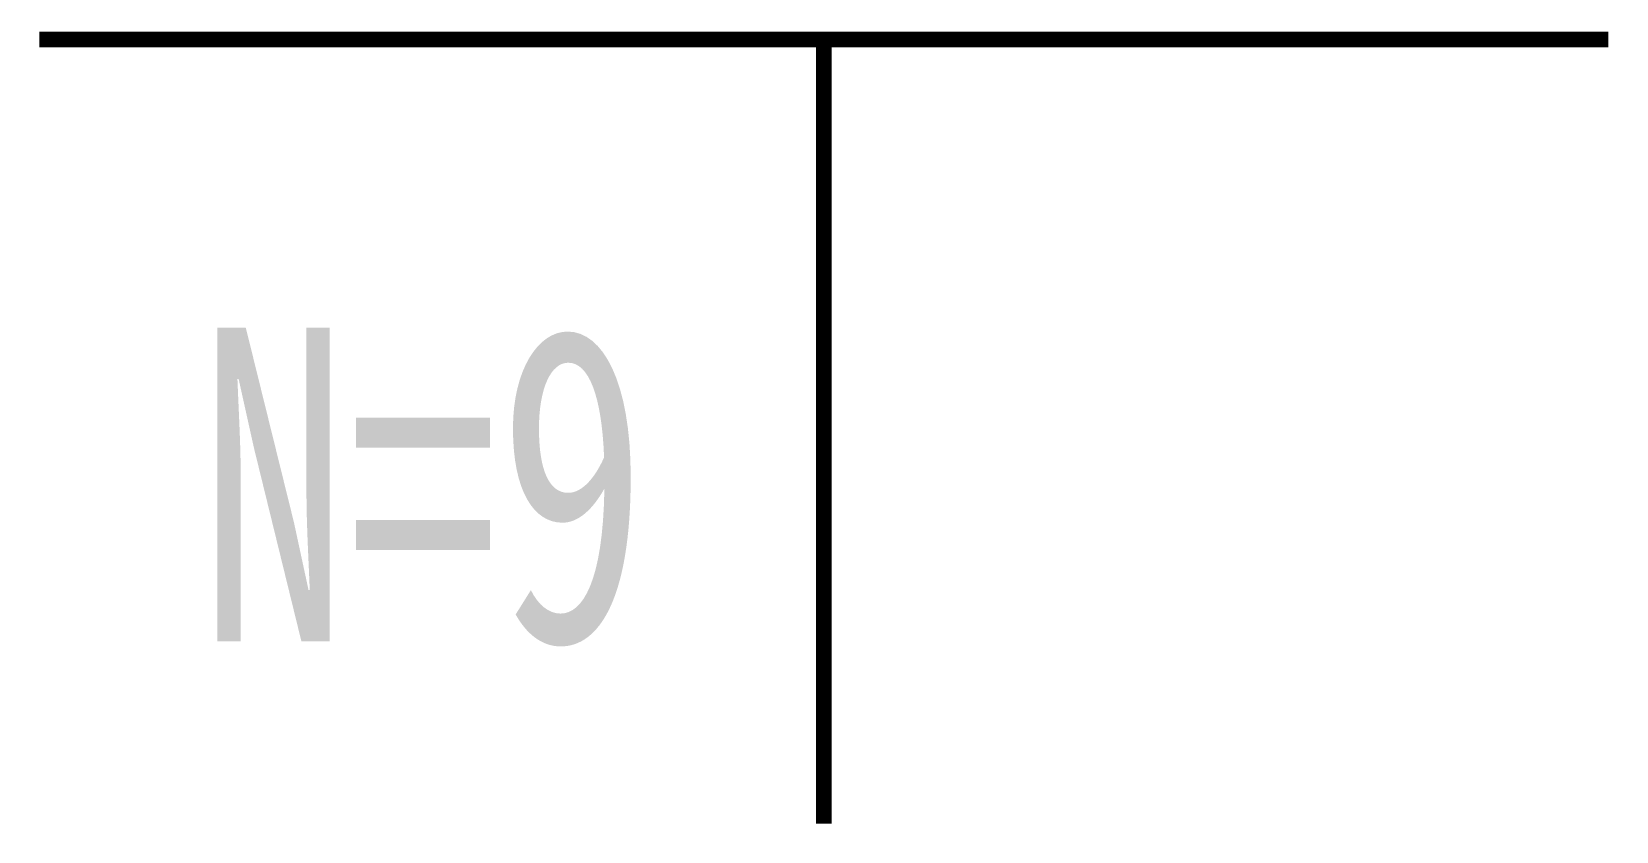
# Model space of a CAD drawing. Extents: x 3.2 to 13.3, y 1.1 to 6.2.
import ezdxf

# ---------------------------------------------------------------- set-up
doc = ezdxf.new("R2010")
doc.units = 0
doc.header["$MEASUREMENT"] = 0
doc.layers.get('0').update_dxf_attribs({"linetype": 'CONTINUOUS'})
doc.styles.add('LZ_PMT_BZ', font='simfang_0.ttf', dxfattribs={"width": 0.7, "height": 3})

msp = doc.modelspace()

# ---------------------------------------------------------------- linework, layer by layer
at = {"const_width": 0.1}
for points in [[(3.297, 6.155), (13.297, 6.155)], [(8.297, 6.155), (8.297, 1.155)]]:
    msp.add_lwpolyline(points, dxfattribs=at)

# ---------------------------------------------------------------- texts
at = {"style": 'LZ_PMT_BZ', "width": 0.7}
msp.add_text('N=9', height=2, dxfattribs=at).set_placement((4.313, 2.317))

doc.saveas('drawing.dxf')
